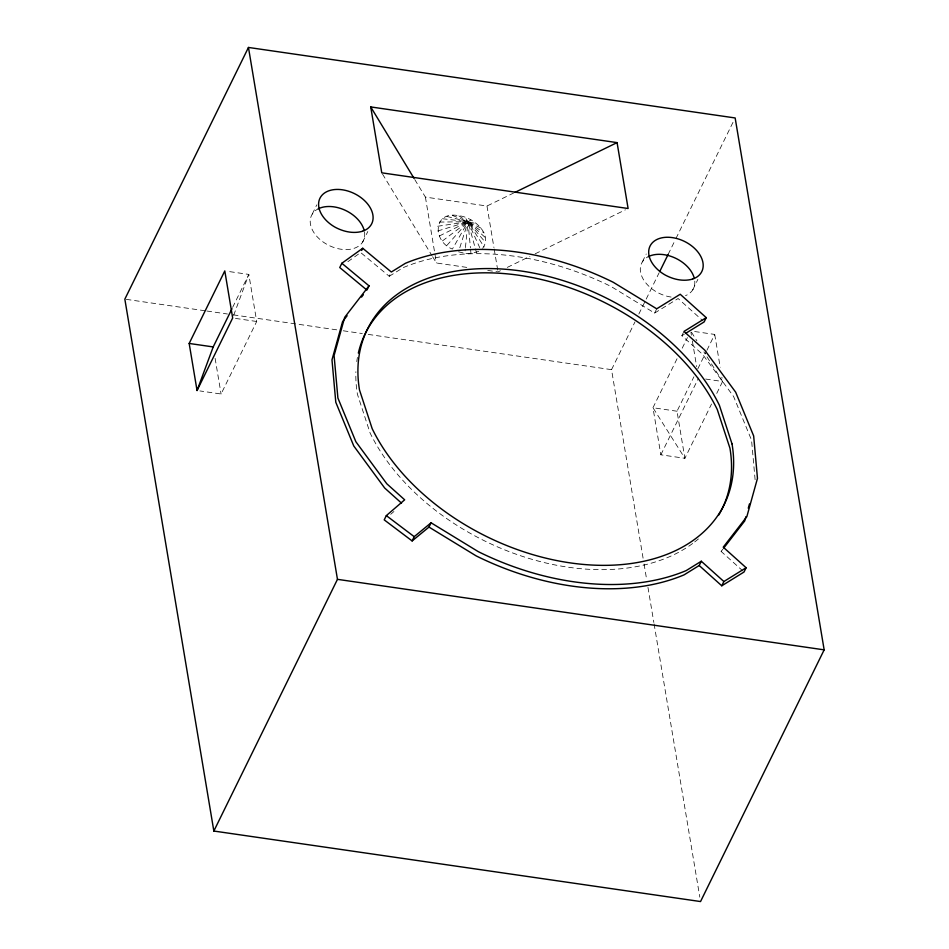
<?xml version="1.0" encoding="UTF-8"?>
<svg xmlns="http://www.w3.org/2000/svg" width="949" height="949" viewBox="0 0 949 949"><rect width="100%" height="100%" fill="white"/><g stroke="black" fill="none" stroke-linecap="round" stroke-linejoin="round"><path stroke-width="0.71" stroke-dasharray="4.75 3.56" d="M470.989 219.943L467.987 221.71L452.412 249.077C432.234 241.295 433.005 210.464 458.557 215.684C473.219 216.894 494.417 234.889 481.724 249.445M478.687 251.414L470.965 253.597L464.856 253.336L465.283 249.018M465.425 247.582L467.987 221.71L464.88 217.226M459.814 247.689L467.987 221.71L458.557 215.684M233.679 315.282L248.828 274.415L226.206 271.141M232.635 307.381L248.828 274.415L256.704 321.486L221.081 394.001L199.883 390.929M312.268 214.059L316.788 204.865M362.648 242.019L367.809 231.52M347.88 261.699L360.644 252.529L389.232 276.289L391.332 272.019M642.366 261.877L646.233 254M643.078 558.154L611.536 369.659L634.952 321.96M638.867 314.012L659.033 272.956M668.143 254.403L675.297 239.836M675.949 238.507L733.85 120.606M389.232 276.289L403.289 267.582A224.415 150.642 26.2 0 1 611.18 286.551L654.608 313.087L656.708 308.816M692.746 289.848L697.906 279.338M755.107 479.708L751.561 440.194L733.589 396.468L702.663 354.428L681.845 335.732L683.944 331.462M677.028 358.758L652.971 407.738L660.848 454.808L684.881 458.296L711.536 404.013M682.224 348.164L687.432 337.571M677.005 411.225L652.971 407.738L684.881 458.296L677.005 411.225L693.909 376.8M697.812 368.853L706.258 351.64M706.91 350.323L714.716 334.428L692.094 331.154M660.848 454.808L698.559 378.022M716.744 393.42L722.592 381.498L721.869 377.228M742.948 571.025L721.133 551.44L722.177 549.305M721.133 551.44L722.877 549.174M446.943 245.364L467.987 221.71L476.469 223.656M390.703 514.299L393.942 511.511M442.471 240.904L467.987 221.71L480.941 228.104M654.608 313.087L678.108 298.532L703.067 320.94M681.845 335.732L684.324 334.19M439.304 236.016L467.987 221.71L484.109 232.991M414.772 179.563L425.401 197.095L486.991 206.016L513.539 193.074M487.75 270.429L498.011 271.912L500.669 270.619M507.3 267.393L529.874 256.384M535.189 253.798L625.45 209.8M437.667 231.022L467.987 221.71L485.734 237.985M437.679 226.265L467.987 221.71L485.734 242.742M439.316 222.078L467.987 221.71L484.097 246.942M442.483 218.733L467.987 221.71L479.755 247.689M432.625 256.728L436.421 262.992L470.146 267.879M705.629 379.042L722.592 381.498L703.909 351.913M126.312 299.362L205.47 310.833M206.929 311.035L227.463 314.012M233.324 314.866L337.405 329.944M343.265 330.786L362.328 333.55M368.188 334.404L611.536 369.659M235.494 318.413L256.704 321.486M458.533 251.793L464.856 253.336M446.955 216.455L467.987 221.71L476.445 252.553M452.436 215.423L467.987 221.71L470.431 247.796M691.453 332.186L696.91 340.81M382.518 174.07L431.866 255.483M714.716 334.428L720.208 367.239M690.919 332.375L691.394 335.234M692.355 340.94L696.649 366.611M644.063 564.003L646.744 580.076M647.965 587.384L653.837 622.449M654.086 623.908L699.816 897.161M486.991 206.016L493.943 247.559M494.18 248.994L498.011 271.912M425.401 197.095L436.421 262.992M215.115 358.342L221.081 394.001M470.562 249.243L470.965 253.597M364.499 231.959A28.85 19.371 26.2 0 1 328.686 245.305A28.85 19.371 26.2 0 1 318.188 208.851M694.775 281.153A28.85 19.371 26.2 0 1 685.522 295.649M671.097 297.049A28.85 19.371 26.2 0 1 643.09 278.959A28.85 19.371 26.2 0 1 648.286 256.669M698.405 538.949A198.768 133.418 26.2 0 1 693.838 542.614M692.651 543.492A198.768 133.418 26.2 0 1 370.074 432.934L357.417 394.238A198.768 133.418 26.2 0 1 355.887 371.723M356.765 361.605A198.768 133.418 26.2 0 1 357.441 357.393"/><path stroke-width="1.42" d="M745.926 516.659L744.751 520.882L723.755 548.048M748.275 508.201L749.449 503.966M197.048 390.525L232.671 317.998L224.794 270.928L189.171 343.455L197.048 390.525L213.205 346.931L231.995 308.698M248.46 47.45L124.841 299.149L213.845 831.039L700.54 901.55L824.159 649.851L735.155 117.961L248.46 47.45L337.464 579.341L213.845 831.039M685.569 333.431L704.158 321.913L706.246 317.642L680.208 294.261L656.708 308.816L613.268 282.292A224.415 150.642 26.2 0 0 405.389 263.312L391.332 272.019L362.732 248.27L341.842 263.264L339.754 267.535L366.931 290.109M361.688 250.406L362.732 248.27M367.453 289.042L369.019 285.839L341.842 263.264M369.019 285.839L344.701 317.298L334.084 355.555L337.891 397.987L355.863 441.724L386.789 483.765L404.665 499.815L386.326 515.615L384.226 519.874L412.127 540.93L428.984 527.075L431.083 522.804L478.284 551.642A224.415 150.642 26.2 0 0 686.163 570.61L701.287 561.239L723.873 581.523L746.128 567.739L723.233 547.17L746.851 516.624L757.468 478.367L753.66 435.935L735.677 392.198L704.763 350.157L683.944 331.462L706.246 317.642M412.127 540.93L414.215 536.671L431.083 522.804M659.685 271.628L668.143 254.403M428.984 527.075L476.184 555.9A224.415 150.642 26.2 0 0 684.063 574.869L699.188 565.509L701.287 561.239M699.188 565.509L721.774 585.794L723.873 581.523M746.128 567.739L744.028 572.01L721.774 585.794M347.109 315.744L342.601 321.569L331.984 359.825L335.792 402.257L353.775 445.983L384.689 488.035L401.522 503.136M361.522 297.096L363.325 294.771M514.868 192.433L617.075 142.611L628.108 208.507L381.759 172.825L370.727 106.929L617.075 142.611M189.171 343.455L213.205 346.931M337.464 579.341L824.159 649.851M386.326 515.615L414.215 536.671M370.727 106.929L414.013 178.305M318.188 208.851A28.85 19.371 26.2 0 1 345.4 210.37A28.85 19.371 26.2 0 1 364.214 230.571M648.286 256.669A28.85 19.371 26.2 0 1 675.498 258.187A28.85 19.371 26.2 0 1 694.312 278.389M358.342 353.075A198.768 133.418 26.2 0 1 522.294 275.768A198.768 133.418 26.2 0 1 717.278 409.529L729.947 448.213A198.768 133.418 26.2 0 1 718.713 515.093M362.435 231.283C353.325 233.917 343.609 231.686 335.388 227.357A28.85 19.371 26.2 0 1 322.85 194.355A28.85 19.371 26.2 0 1 364.274 200.358A28.85 19.371 26.2 0 1 362.435 231.283M692.533 279.101C683.422 281.734 673.707 279.504 665.486 275.186A28.85 19.371 26.2 0 1 652.948 242.185A28.85 19.371 26.2 0 1 694.371 248.187A28.85 19.371 26.2 0 1 692.533 279.101M732.035 443.942L719.378 405.259A198.768 133.418 26.2 0 0 497.252 268.769A198.768 133.418 26.2 0 0 359.505 389.98L372.174 428.663A198.768 133.418 26.2 0 0 594.299 565.153A198.768 133.418 26.2 0 0 732.035 443.942"/></g></svg>
